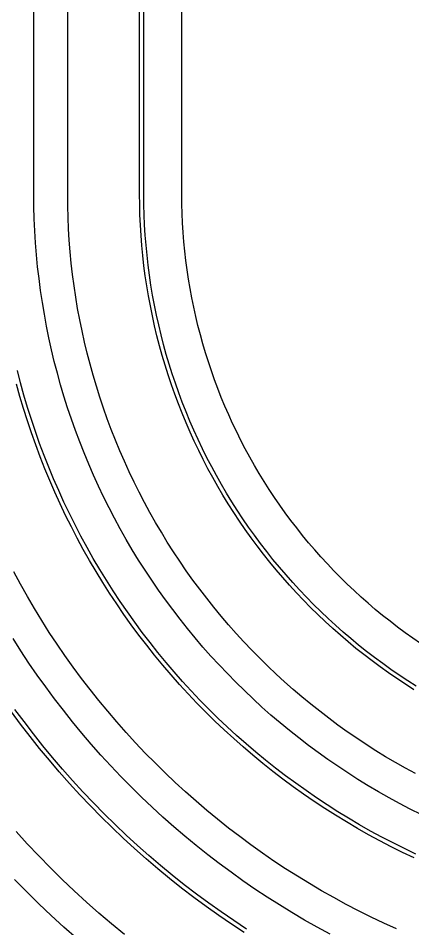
# Model space of a CAD drawing. Header units: metres. Extents: x 9 to 1211, y 9 to 2781.
# Drawn here: x 137.3 to 230.6, y 1522.5 to 1737.7 of the extents above; entities that cross this region are included whole.
import ezdxf

# ---------------------------------------------------------------- set-up
doc = ezdxf.new("R2010")
doc.units = ezdxf.units.M
for name, color, linetype in [('ACIKLIK', 5, 'Continuous'), ('CAM_SABLON', 4, 'Continuous'), ('DIS_KENAR_V91_Z3', 1, 'Continuous'), ('LAMBA_T4_Z4', 3, 'Continuous')]:
    doc.layers.add(name, color=color, linetype=linetype)

msp = doc.modelspace()

# ---------------------------------------------------------------- linework, layer by layer
at = {"layer": 'ACIKLIK'}
for points in [[(232.55, 1549.5), (230, 1550.77), (227.48, 1552.08), (224.98, 1553.44), (222.5, 1554.84), (220.05, 1556.28), (217.62, 1557.77), (215.22, 1559.3), (212.85, 1560.87), (210.51, 1562.48), (208.19, 1564.13), (205.9, 1565.82), (203.65, 1567.56), (201.42, 1569.33), (199.23, 1571.14), (197.06, 1572.98), (194.93, 1574.87), (192.83, 1576.79), (190.77, 1578.75), (188.74, 1580.74), (186.75, 1582.77), (184.79, 1584.83), (182.87, 1586.93), (180.98, 1589.06), (179.14, 1591.23), (177.33, 1593.42), (175.56, 1595.65), (173.82, 1597.9), (172.13, 1600.19), (170.48, 1602.51), (168.87, 1604.85), (167.3, 1607.22), (165.77, 1609.62), (164.28, 1612.05), (162.84, 1614.5), (161.44, 1616.98), (160.08, 1619.48), (158.77, 1622), (157.5, 1624.55), (156.27, 1627.11), (155.09, 1629.7), (153.96, 1632.31), (152.87, 1634.94), (151.83, 1637.59), (150.83, 1640.25), (149.88, 1642.93), (148.98, 1645.63), (148.12, 1648.34), (147.32, 1651.07), (146.56, 1653.81), (145.84, 1656.57), (145.18, 1659.33), (144.56, 1662.11), (144, 1664.9), (143.48, 1667.7), (143.01, 1670.5), (142.59, 1673.31), (142.22, 1676.14), (141.89, 1678.96), (141.62, 1681.79), (141.4, 1684.63), (141.22, 1687.47), (141.1, 1690.31), (141.03, 1693.16), (141, 1696.12), (141, 2485.88)], [(232.42, 1589.88), (230.58, 1591.15), (228.76, 1592.45), (226.97, 1593.78), (225.2, 1595.14), (223.45, 1596.53), (221.72, 1597.95), (220.03, 1599.4), (218.35, 1600.88), (216.7, 1602.39), (215.08, 1603.93), (213.49, 1605.49), (211.93, 1607.08), (210.39, 1608.7), (208.88, 1610.35), (207.4, 1612.03), (205.95, 1613.72), (204.53, 1615.45), (203.14, 1617.2), (201.78, 1618.97), (200.45, 1620.76), (199.15, 1622.58), (197.88, 1624.42), (196.65, 1626.29), (195.45, 1628.17), (194.28, 1630.08), (193.15, 1632), (192.05, 1633.94), (190.98, 1635.91), (189.95, 1637.89), (188.96, 1639.89), (187.99, 1641.91), (187.07, 1643.94), (186.18, 1645.99), (185.32, 1648.05), (184.5, 1650.13), (183.72, 1652.22), (182.97, 1654.33), (182.27, 1656.45), (181.59, 1658.58), (180.96, 1660.72), (180.36, 1662.87), (179.8, 1665.03), (179.28, 1667.21), (178.8, 1669.39), (178.35, 1671.58), (177.95, 1673.77), (177.58, 1675.98), (177.25, 1678.19), (176.96, 1680.4), (176.7, 1682.62), (176.49, 1684.84), (176.31, 1687.07), (176.18, 1689.3), (176.08, 1691.53), (176.02, 1693.77), (176, 1696.12), (176, 2485.88)], [(211.05, 1521.18), (208.01, 1522.83), (205, 1524.53), (202.02, 1526.28), (199.08, 1528.09), (196.16, 1529.94), (193.28, 1531.85), (190.43, 1533.81), (187.62, 1535.82), (184.84, 1537.87), (182.1, 1539.97), (179.4, 1542.13), (176.73, 1544.32), (174.1, 1546.57), (171.51, 1548.86), (168.97, 1551.19), (166.46, 1553.57), (163.99, 1555.99), (161.57, 1558.46), (159.19, 1560.97), (156.86, 1563.51), (154.57, 1566.1), (152.32, 1568.73), (150.13, 1571.4), (147.97, 1574.1), (145.87, 1576.84), (143.82, 1579.62), (141.81, 1582.43), (139.85, 1585.28), (137.94, 1588.16), (136.09, 1591.08)], [(151.14, 1520.15), (148.09, 1522.85), (145.1, 1525.6), (142.15, 1528.39), (139.24, 1531.24), (136.39, 1534.15)]]:
    msp.add_lwpolyline(points, dxfattribs=at)
at = {"layer": 'CAM_SABLON'}
for points in [[(231.4, 1579.82), (229.38, 1581.1), (227.39, 1582.42), (225.42, 1583.78), (223.47, 1585.17), (221.55, 1586.59), (219.65, 1588.04), (217.78, 1589.53), (215.94, 1591.05), (214.12, 1592.61), (212.33, 1594.19), (210.57, 1595.81), (208.83, 1597.45), (207.13, 1599.13), (205.45, 1600.83), (203.81, 1602.57), (202.19, 1604.33), (200.61, 1606.12), (199.05, 1607.94), (197.53, 1609.78), (196.04, 1611.65), (194.59, 1613.55), (193.17, 1615.47), (191.78, 1617.42), (190.42, 1619.39), (189.1, 1621.38), (187.82, 1623.4), (186.57, 1625.44), (185.36, 1627.5), (184.18, 1629.58), (183.04, 1631.68), (181.93, 1633.8), (180.87, 1635.94), (179.84, 1638.1), (178.84, 1640.28), (177.89, 1642.47), (176.98, 1644.68), (176.1, 1646.9), (175.26, 1649.14), (174.46, 1651.4), (173.71, 1653.66), (172.99, 1655.95), (172.31, 1658.24), (171.67, 1660.54), (171.07, 1662.86), (170.51, 1665.18), (169.99, 1667.52), (169.52, 1669.86), (169.08, 1672.21), (168.69, 1674.57), (168.33, 1676.93), (168.02, 1679.3), (167.75, 1681.68), (167.52, 1684.06), (167.33, 1686.44), (167.19, 1688.83), (167.08, 1691.22), (167.02, 1693.61), (167, 1696.08), (167, 2485.92)], [(231.31, 1540.12), (228.6, 1541.41), (225.91, 1542.75), (223.25, 1544.13), (220.61, 1545.57), (218, 1547.04), (215.41, 1548.57), (212.85, 1550.14), (210.32, 1551.75), (207.82, 1553.41), (205.35, 1555.11), (202.9, 1556.85), (200.49, 1558.64), (198.11, 1560.46), (195.76, 1562.33), (193.44, 1564.24), (191.16, 1566.19), (188.91, 1568.18), (186.7, 1570.21), (184.52, 1572.27), (182.38, 1574.38), (180.27, 1576.52), (178.21, 1578.7), (176.18, 1580.91), (174.19, 1583.16), (172.24, 1585.44), (170.33, 1587.76), (168.46, 1590.11), (166.64, 1592.49), (164.85, 1594.9), (163.11, 1597.35), (161.41, 1599.82), (159.75, 1602.32), (158.14, 1604.85), (156.57, 1607.41), (155.04, 1610), (153.57, 1612.61), (152.13, 1615.25), (150.75, 1617.91), (149.41, 1620.6), (148.12, 1623.31), (146.87, 1626.04), (145.67, 1628.79), (144.53, 1631.57), (143.42, 1634.36), (142.37, 1637.17), (141.37, 1640), (140.42, 1642.85), (139.52, 1645.71), (138.66, 1648.59), (137.86, 1651.48), (137.11, 1654.39)], [(191.26, 1522.4), (188.25, 1524.39), (185.27, 1526.44), (182.33, 1528.53), (179.42, 1530.68), (176.56, 1532.88), (173.73, 1535.13), (170.94, 1537.43), (168.2, 1539.78), (165.49, 1542.17), (162.83, 1544.61), (160.21, 1547.1), (157.63, 1549.63), (155.1, 1552.21), (152.61, 1554.83), (150.17, 1557.49), (147.78, 1560.2), (145.43, 1562.94), (143.13, 1565.73), (140.88, 1568.56), (138.68, 1571.42), (136.53, 1574.33)]]:
    msp.add_lwpolyline(points, dxfattribs=at)
at = {"layer": 'DIS_KENAR_V91_Z3'}
for points in [[(231.23, 1559.14), (228.85, 1560.43), (226.5, 1561.77), (224.17, 1563.14), (221.86, 1564.55), (219.58, 1566.01), (217.33, 1567.5), (215.1, 1569.03), (212.89, 1570.6), (210.72, 1572.21), (208.57, 1573.86), (206.46, 1575.54), (204.37, 1577.26), (202.31, 1579.02), (200.28, 1580.81), (198.29, 1582.64), (196.33, 1584.5), (194.4, 1586.4), (192.5, 1588.33), (190.64, 1590.29), (188.81, 1592.28), (187.02, 1594.31), (185.26, 1596.37), (183.54, 1598.46), (181.86, 1600.57), (180.21, 1602.72), (178.6, 1604.89), (177.03, 1607.1), (175.5, 1609.33), (174.01, 1611.58), (172.55, 1613.86), (171.14, 1616.17), (169.77, 1618.5), (168.43, 1620.85), (167.14, 1623.23), (165.89, 1625.63), (164.69, 1628.05), (163.52, 1630.49), (162.4, 1632.96), (161.32, 1635.44), (160.29, 1637.94), (159.3, 1640.45), (158.35, 1642.99), (157.44, 1645.54), (156.59, 1648.1), (155.77, 1650.68), (155, 1653.28), (154.28, 1655.88), (153.6, 1658.5), (152.97, 1661.13), (152.39, 1663.77), (151.85, 1666.42), (151.35, 1669.08), (150.91, 1671.75), (150.51, 1674.43), (150.16, 1677.11), (149.85, 1679.8), (149.59, 1682.49), (149.38, 1685.19), (149.21, 1687.89), (149.09, 1690.59), (149.02, 1693.29), (149, 1696), (149, 2486)], [(226.72, 1522.43), (223.7, 1523.8), (220.71, 1525.23), (217.74, 1526.71), (214.8, 1528.24), (211.89, 1529.82), (209, 1531.46), (206.14, 1533.14), (203.32, 1534.87), (200.52, 1536.65), (197.75, 1538.48), (195.02, 1540.36), (192.32, 1542.29), (189.66, 1544.26), (187.02, 1546.28), (184.43, 1548.34), (181.87, 1550.45), (179.35, 1552.61), (176.87, 1554.8), (174.42, 1557.04), (172.01, 1559.33), (169.65, 1561.65), (167.33, 1564.01), (165.04, 1566.42), (162.8, 1568.87), (160.61, 1571.35), (158.45, 1573.87), (156.34, 1576.43), (154.28, 1579.02), (152.26, 1581.66), (150.29, 1584.32), (148.36, 1587.02), (146.48, 1589.75), (144.65, 1592.52), (142.87, 1595.32), (141.14, 1598.14), (139.46, 1601), (137.82, 1603.89), (136.24, 1606.8)], [(162.4, 1521.14), (159.37, 1523.64), (156.39, 1526.19), (153.45, 1528.79), (150.55, 1531.45), (147.7, 1534.15), (144.9, 1536.9), (142.15, 1539.7), (139.45, 1542.55), (136.79, 1545.45)]]:
    msp.add_lwpolyline(points, dxfattribs=at)
at = {"layer": 'LAMBA_T4_Z4'}
for points in [[(230.87, 1578.97), (228.84, 1580.26), (226.83, 1581.59), (224.85, 1582.96), (222.89, 1584.36), (220.95, 1585.79), (219.04, 1587.26), (217.15, 1588.75), (215.3, 1590.29), (213.46, 1591.85), (211.66, 1593.45), (209.88, 1595.07), (208.14, 1596.73), (206.42, 1598.42), (204.73, 1600.14), (203.07, 1601.88), (201.45, 1603.66), (199.85, 1605.46), (198.29, 1607.3), (196.75, 1609.15), (195.26, 1611.04), (193.79, 1612.95), (192.36, 1614.89), (190.96, 1616.85), (189.59, 1618.83), (188.26, 1620.84), (186.97, 1622.87), (185.71, 1624.93), (184.49, 1627), (183.3, 1629.1), (182.15, 1631.21), (181.04, 1633.35), (179.97, 1635.51), (178.93, 1637.68), (177.93, 1639.87), (176.97, 1642.08), (176.05, 1644.3), (175.17, 1646.55), (174.32, 1648.8), (173.52, 1651.07), (172.75, 1653.36), (172.03, 1655.65), (171.35, 1657.96), (170.7, 1660.28), (170.1, 1662.61), (169.54, 1664.96), (169.02, 1667.31), (168.54, 1669.67), (168.1, 1672.04), (167.7, 1674.41), (167.34, 1676.79), (167.03, 1679.18), (166.76, 1681.58), (166.53, 1683.97), (166.34, 1686.37), (166.19, 1688.78), (166.08, 1691.18), (166.02, 1693.59), (166, 1696.07), (166, 2485.93)], [(230.89, 1539.21), (228.16, 1540.51), (225.46, 1541.86), (222.78, 1543.25), (220.13, 1544.69), (217.5, 1546.18), (214.9, 1547.71), (212.32, 1549.29), (209.78, 1550.91), (207.26, 1552.58), (204.77, 1554.29), (202.31, 1556.04), (199.89, 1557.84), (197.49, 1559.67), (195.13, 1561.55), (192.8, 1563.47), (190.5, 1565.44), (188.24, 1567.44), (186.01, 1569.48), (183.82, 1571.55), (181.67, 1573.67), (179.55, 1575.82), (177.48, 1578.01), (175.44, 1580.24), (173.44, 1582.5), (171.47, 1584.8), (169.55, 1587.13), (167.67, 1589.49), (165.84, 1591.89), (164.04, 1594.31), (162.29, 1596.77), (160.58, 1599.26), (158.91, 1601.78), (157.29, 1604.32), (155.71, 1606.9), (154.18, 1609.5), (152.69, 1612.13), (151.25, 1614.78), (149.86, 1617.46), (148.51, 1620.16), (147.21, 1622.89), (145.96, 1625.63), (144.75, 1628.4), (143.6, 1631.19), (142.49, 1634), (141.43, 1636.83), (140.43, 1639.68), (139.47, 1642.54), (138.56, 1645.42), (137.7, 1648.31), (136.9, 1651.22)], [(190.72, 1521.56), (187.69, 1523.56), (184.7, 1525.62), (181.74, 1527.72), (178.82, 1529.88), (175.94, 1532.09), (173.1, 1534.35), (170.3, 1536.66), (167.54, 1539.02), (164.82, 1541.43), (162.14, 1543.88), (159.51, 1546.38), (156.92, 1548.92), (154.38, 1551.51), (151.88, 1554.14), (149.43, 1556.82), (147.02, 1559.54), (144.66, 1562.3), (142.35, 1565.1), (140.09, 1567.94), (137.88, 1570.82), (135.72, 1573.74)]]:
    msp.add_lwpolyline(points, dxfattribs=at)

doc.saveas('drawing.dxf')
